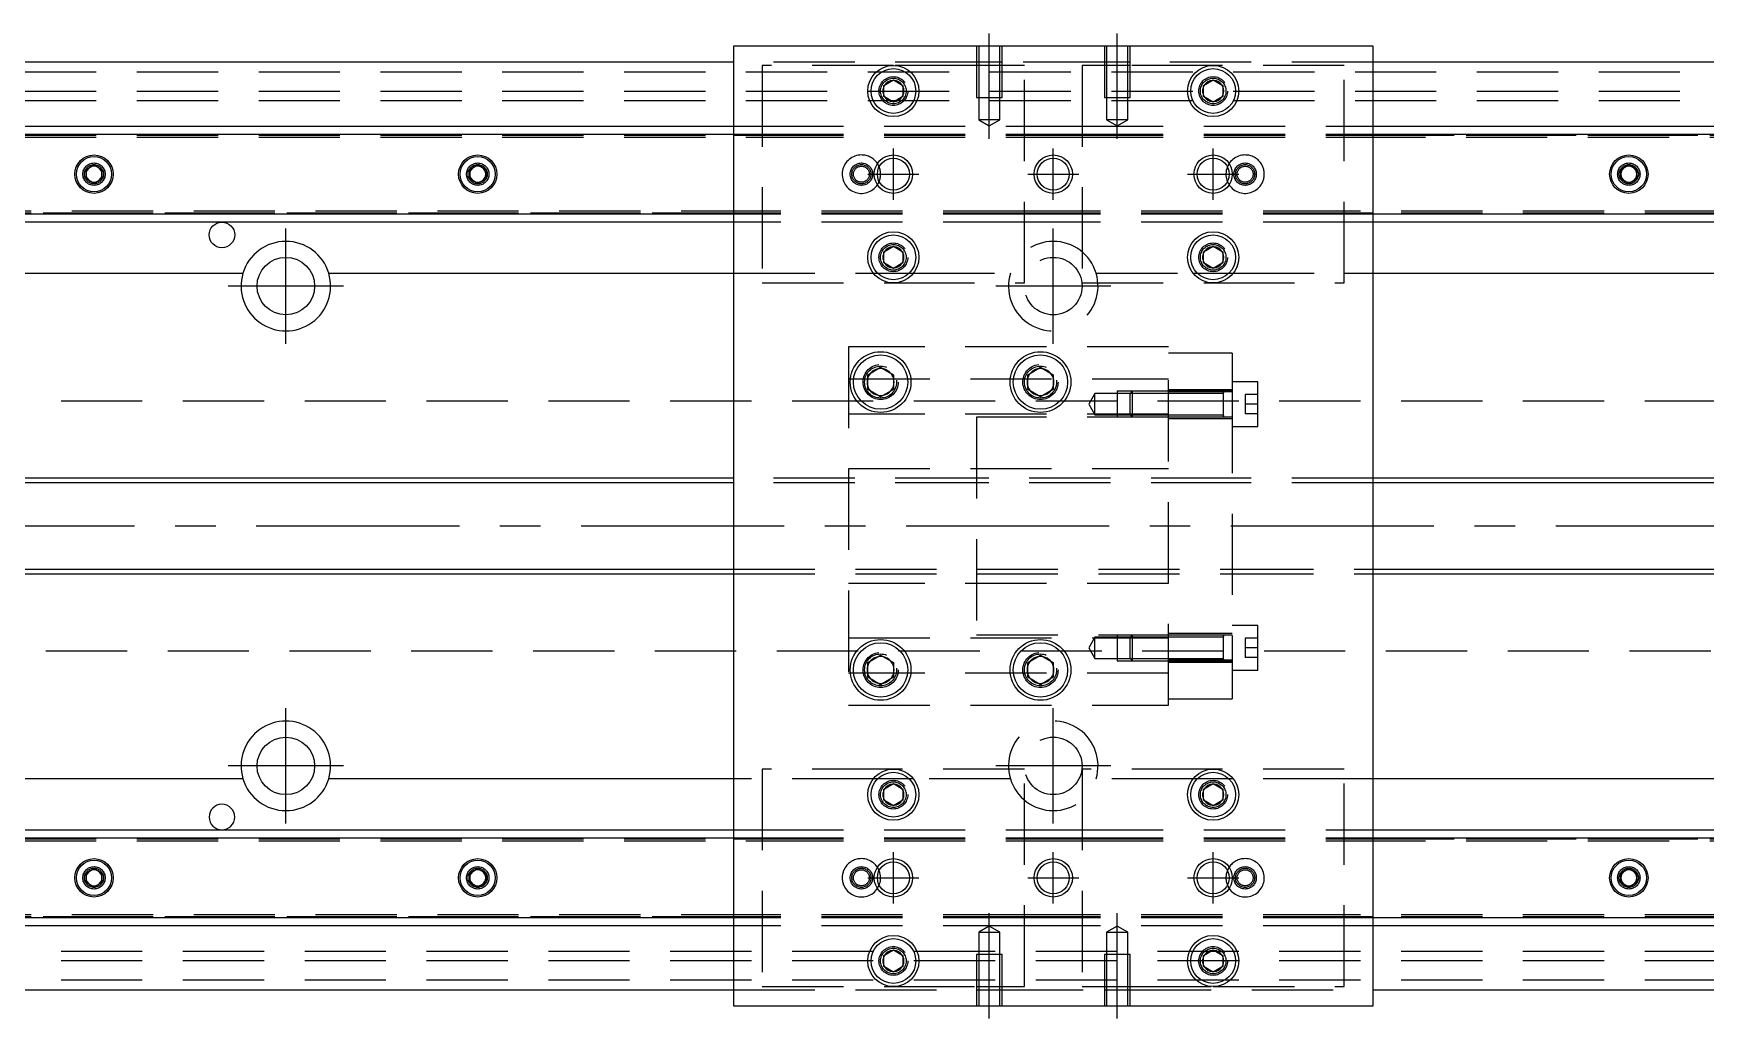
# Model space of a CAD drawing. Extents: x -11 to 1022, y -255 to 77.
# Drawn here: x 250.5 to 512, y -77 to 77 of the extents above; entities that cross this region are included whole.
import ezdxf

# ---------------------------------------------------------------- set-up
doc = ezdxf.new("R2010")
doc.units = 0
doc.linetypes.add('CENTER', pattern=[50.8, 31.75, -6.35, 6.35, -6.35])
doc.linetypes.add('DASHED', pattern=[19.05, 12.7, -6.35])
doc.layers.get('0').update_dxf_attribs({"linetype": 'CONTINUOUS'})
doc.layers.add('CENTER', color=1, linetype='CENTER')

msp = doc.modelspace()

# ---------------------------------------------------------------- linework, layer by layer
at = {"color": 7, "linetype": 'CONTINUOUS'}
for p, q in [((460, 75), (360, 75)), ((360, 75), (360, -75)), ((460, -75), (460, 75)), ((360, 72.5), (0, 72.5)), ((820, 72.5), (460, 72.5)), ((383.5, 68.866026), (385, 69.73205)), ((383.5, 67.133974), (383.5, 68.866026)), ((385, 69.73205), (386.5, 68.866026)), ((386.5, 68.866026), (386.5, 67.133974)), ((433.5, 68.866026), (435, 69.73205)), ((433.5, 67.133974), (433.5, 68.866026)), ((435, 69.73205), (436.5, 68.866026)), ((436.5, 68.866026), (436.5, 67.133974)), ((385, 66.26795), (383.5, 67.133974)), ((386.5, 67.133974), (385, 66.26795)), ((435, 66.26795), (433.5, 67.133974)), ((436.5, 67.133974), (435, 66.26795)), ((0, 62.5), (360, 62.5)), ((0, 61.247728), (360, 61.247728)), ((460, 62.5), (820, 62.5)), ((460, 61.247728), (820, 61.247728)), ((258.75, 55.721688), (260, 56.443376)), ((258.75, 54.278312), (258.75, 55.721688)), ((260, 56.443376), (261.25, 55.721688)), ((261.25, 55.721688), (261.25, 54.278312)), ((318.75, 55.721688), (320, 56.443376)), ((318.75, 54.278312), (318.75, 55.721688)), ((320, 56.443376), (321.25, 55.721688)), ((321.25, 55.721688), (321.25, 54.278312)), ((498.75, 55.721688), (500, 56.443376)), ((498.75, 54.278312), (498.75, 55.721688)), ((500, 56.443376), (501.25, 55.721688)), ((501.25, 55.721688), (501.25, 54.278312)), ((260, 53.556624), (258.75, 54.278312)), ((261.25, 54.278312), (260, 53.556624)), ((320, 53.556624), (318.75, 54.278312)), ((321.25, 54.278312), (320, 53.556624)), ((500, 53.556624), (498.75, 54.278312)), ((501.25, 54.278312), (500, 53.556624)), ((360, 48.752272), (0, 48.752272)), ((360, 47.5), (0, 47.5)), ((820, 48.752272), (460, 48.752272)), ((820, 47.5), (460, 47.5)), ((383.5, 42.866026), (385, 43.73205)), ((383.5, 41.133974), (383.5, 42.866026)), ((385, 43.73205), (386.5, 42.866026)), ((386.5, 42.866026), (386.5, 41.133974)), ((433.5, 42.866026), (435, 43.73205)), ((433.5, 41.133974), (433.5, 42.866026)), ((435, 43.73205), (436.5, 42.866026)), ((436.5, 42.866026), (436.5, 41.133974)), ((176.708204, 39.5), (283.291796, 39.5)), ((296.708204, 39.5), (360, 39.5)), ((385, 40.26795), (383.5, 41.133974)), ((386.5, 41.133974), (385, 40.26795)), ((435, 40.26795), (433.5, 41.133974)), ((436.5, 41.133974), (435, 40.26795)), ((460, 39.5), (523.291796, 39.5)), ((381, 23.6547), (383, 24.809402)), ((381, 21.3453), (381, 23.6547)), ((383, 24.809402), (385, 23.6547)), ((385, 23.6547), (385, 21.3453)), ((406, 23.6547), (408, 24.809402)), ((406, 21.3453), (406, 23.6547)), ((408, 24.809402), (410, 23.6547)), ((410, 23.6547), (410, 21.3453)), ((383, 20.190598), (381, 21.3453)), ((385, 21.3453), (383, 20.190598)), ((408, 20.190598), (406, 21.3453)), ((410, 21.3453), (408, 20.190598)), ((360, 7.5), (40.5, 7.5)), ((770, 7.5), (460, 7.5)), ((40.5, -7.5), (360, -7.5)), ((460, -7.5), (770, -7.5)), ((381, -21.3453), (383, -20.190598)), ((383, -20.190598), (385, -21.3453)), ((406, -21.3453), (408, -20.190598)), ((408, -20.190598), (410, -21.3453)), ((381, -23.6547), (381, -21.3453)), ((385, -21.3453), (385, -23.6547)), ((406, -23.6547), (406, -21.3453)), ((410, -21.3453), (410, -23.6547)), ((383, -24.809402), (381, -23.6547)), ((385, -23.6547), (383, -24.809402)), ((408, -24.809402), (406, -23.6547)), ((410, -23.6547), (408, -24.809402)), ((283.291796, -39.5), (176.708204, -39.5)), ((360, -39.5), (296.708204, -39.5)), ((383.5, -41.133974), (385, -40.26795)), ((383.5, -42.866026), (383.5, -41.133974)), ((385, -40.26795), (386.5, -41.133974)), ((386.5, -41.133974), (386.5, -42.866026)), ((433.5, -41.133974), (435, -40.26795)), ((433.5, -42.866026), (433.5, -41.133974)), ((435, -40.26795), (436.5, -41.133974)), ((436.5, -41.133974), (436.5, -42.866026)), ((523.291796, -39.5), (460, -39.5)), ((385, -43.73205), (383.5, -42.866026)), ((386.5, -42.866026), (385, -43.73205)), ((435, -43.73205), (433.5, -42.866026)), ((436.5, -42.866026), (435, -43.73205)), ((0, -47.5), (360, -47.5)), ((0, -48.752272), (360, -48.752272)), ((460, -47.5), (820, -47.5)), ((460, -48.752272), (820, -48.752272)), ((258.75, -54.278312), (260, -53.556624)), ((258.75, -55.721688), (258.75, -54.278312)), ((260, -53.556624), (261.25, -54.278312)), ((261.25, -54.278312), (261.25, -55.721688)), ((318.75, -54.278312), (320, -53.556624)), ((318.75, -55.721688), (318.75, -54.278312)), ((320, -53.556624), (321.25, -54.278312)), ((321.25, -54.278312), (321.25, -55.721688)), ((498.75, -54.278312), (500, -53.556624)), ((498.75, -55.721688), (498.75, -54.278312)), ((500, -53.556624), (501.25, -54.278312)), ((501.25, -54.278312), (501.25, -55.721688)), ((260, -56.443376), (258.75, -55.721688)), ((261.25, -55.721688), (260, -56.443376)), ((320, -56.443376), (318.75, -55.721688)), ((321.25, -55.721688), (320, -56.443376)), ((500, -56.443376), (498.75, -55.721688)), ((501.25, -55.721688), (500, -56.443376)), ((360, -61.247728), (0, -61.247728)), ((360, -62.5), (0, -62.5)), ((820, -61.247728), (460, -61.247728)), ((820, -62.5), (460, -62.5)), ((383.5, -67.133974), (385, -66.26795)), ((383.5, -68.866026), (383.5, -67.133974)), ((385, -66.26795), (386.5, -67.133974)), ((386.5, -67.133974), (386.5, -68.866026)), ((433.5, -67.133974), (435, -66.26795)), ((433.5, -68.866026), (433.5, -67.133974)), ((435, -66.26795), (436.5, -67.133974)), ((436.5, -67.133974), (436.5, -68.866026)), ((385, -69.73205), (383.5, -68.866026)), ((386.5, -68.866026), (385, -69.73205)), ((435, -69.73205), (433.5, -68.866026)), ((436.5, -68.866026), (435, -69.73205)), ((0, -72.5), (360, -72.5)), ((460, -72.5), (820, -72.5)), ((360, -75), (460, -75))]:
    msp.add_line(p, q, dxfattribs=at)
at = {"color": 3, "linetype": 'DASHED'}
for p, q in [((398.000006, 75), (398.000006, 67)), ((398.35, 75), (398.35, 67)), ((401.65, 67), (401.65, 75)), ((401.999994, 67), (401.999994, 75)), ((418.000006, 75), (418.000006, 67)), ((418.35, 75), (418.35, 67)), ((421.65, 67), (421.65, 75)), ((421.999994, 67), (421.999994, 75)), ((0, 71), (820, 71)), ((398.000006, 72.5), (360, 72.5)), ((364.5, 72), (364.5, 38)), ((385, 72), (364.5, 72)), ((398.000006, 72), (385, 72)), ((401.999994, 72.5), (398.000006, 72.5)), ((401.999994, 72), (398.000006, 72)), ((418.000006, 72.5), (401.999994, 72.5)), ((405.5, 72), (401.999994, 72)), ((405.5, 38), (405.5, 72)), ((414.5, 72), (414.5, 38)), ((418.000006, 72), (414.5, 72)), ((421.999994, 72.5), (418.000006, 72.5)), ((421.999994, 72), (418.000006, 72)), ((460, 72.5), (421.999994, 72.5)), ((435, 72), (421.999994, 72)), ((455.5, 72), (435, 72)), ((455.5, 38), (455.5, 72)), ((0, 68), (820, 68)), ((386.973226, 68.326156), (387, 68)), ((436.973226, 68.326156), (437, 68)), ((0, 66.5), (820, 66.5)), ((398.000006, 67), (401.999994, 67)), ((398.35, 67), (398.35, 63.5)), ((401.65, 63.5), (401.65, 67)), ((418.000006, 67), (421.999994, 67)), ((418.35, 67), (418.35, 63.5)), ((421.65, 63.5), (421.65, 67)), ((401.65, 63.5), (398.35, 63.5)), ((398.35, 63.5), (400, 62.547372)), ((400, 62.547372), (401.65, 63.5)), ((421.65, 63.5), (418.35, 63.5)), ((418.35, 63.5), (420, 62.547372)), ((420, 62.547372), (421.65, 63.5)), ((0, 61.1147), (360, 61.1147)), ((0, 61.1), (364.5, 61.1)), ((0, 60.8), (364.5, 60.8)), ((360, 62.5), (364.5, 62.5)), ((360, 61.247728), (364.5, 61.247728)), ((360, 61.1147), (364.5, 61.1147)), ((364.5, 62.5), (405.5, 62.5)), ((364.5, 61.247728), (405.5, 61.247728)), ((364.5, 61.1147), (405.5, 61.1147)), ((364.5, 61.1), (405.5, 61.1)), ((364.5, 60.8), (405.5, 60.8)), ((405.5, 62.5), (414.5, 62.5)), ((405.5, 61.247728), (414.5, 61.247728)), ((405.5, 61.1147), (414.5, 61.1147)), ((405.5, 61.1), (414.5, 61.1)), ((405.5, 60.8), (414.5, 60.8)), ((414.5, 62.5), (455.5, 62.5)), ((414.5, 61.247728), (455.5, 61.247728)), ((414.5, 61.1147), (455.5, 61.1147)), ((414.5, 61.1), (455.5, 61.1)), ((414.5, 60.8), (455.5, 60.8)), ((455.5, 62.5), (460, 62.5)), ((455.5, 61.247728), (460, 61.247728)), ((455.5, 61.1147), (460, 61.1147)), ((455.5, 61.1), (820, 61.1)), ((455.5, 60.8), (820, 60.8)), ((460, 61.1147), (820, 61.1147)), ((258.5, 55), (258.52041, 55.24661)), ((318.5, 55), (318.52041, 55.24661)), ((498.5, 55), (498.52041, 55.24661)), ((364.5, 49.2), (0, 49.2)), ((364.5, 48.9), (0, 48.9)), ((360, 48.8853), (0, 48.8853)), ((364.5, 48.8853), (360, 48.8853)), ((364.5, 48.752272), (360, 48.752272)), ((364.5, 47.5), (360, 47.5)), ((405.5, 49.2), (364.5, 49.2)), ((405.5, 48.9), (364.5, 48.9)), ((405.5, 48.8853), (364.5, 48.8853)), ((405.5, 48.752272), (364.5, 48.752272)), ((405.5, 47.5), (364.5, 47.5)), ((414.5, 49.2), (405.5, 49.2)), ((414.5, 48.9), (405.5, 48.9)), ((414.5, 48.8853), (405.5, 48.8853)), ((414.5, 48.752272), (405.5, 48.752272)), ((414.5, 47.5), (405.5, 47.5)), ((455.5, 49.2), (414.5, 49.2)), ((455.5, 48.9), (414.5, 48.9)), ((455.5, 48.8853), (414.5, 48.8853)), ((455.5, 48.752272), (414.5, 48.752272)), ((455.5, 47.5), (414.5, 47.5)), ((820, 49.2), (455.5, 49.2)), ((820, 48.9), (455.5, 48.9)), ((460, 48.8853), (455.5, 48.8853)), ((460, 48.752272), (455.5, 48.752272)), ((460, 47.5), (455.5, 47.5)), ((820, 48.8853), (460, 48.8853)), ((386.973226, 42.326156), (387, 42)), ((433, 42), (433.030168, 42.346066)), ((360, 39.5), (381.877502, 39.5)), ((381.877502, 39.5), (382.55051, 39.5)), ((382.55051, 39.5), (387.44949, 39.5)), ((387.44949, 39.5), (388.122498, 39.5)), ((388.122498, 39.5), (403.291796, 39.5)), ((416.708204, 39.5), (431.877502, 39.5)), ((431.877502, 39.5), (432.55051, 39.5)), ((432.55051, 39.5), (437.44949, 39.5)), ((437.44949, 39.5), (438.122498, 39.5)), ((438.122498, 39.5), (455.5, 39.5)), ((455.5, 39.5), (460, 39.5)), ((364.5, 38), (385, 38)), ((385, 38), (405.5, 38)), ((414.5, 38), (435, 38)), ((435, 38), (455.5, 38)), ((378, 28), (378, -28)), ((428, 28), (378, 28)), ((428, -28), (428, 28)), ((438, 27), (428, 27)), ((438, 27), (438, 20.976176)), ((378, 23), (428, 23)), ((385.483582, 22.786038), (385.5, 22.5)), ((410.483582, 22.786038), (410.5, 22.5)), ((420, 21.052554), (420, 17.052564)), ((422.35, 21.052554), (420, 21.052554)), ((422.35, 21.052558), (422, 20.702558)), ((422.35, 21.052558), (422.35, 17.052558)), ((428, 21.052554), (422.35, 21.052554)), ((438, 21.302558), (428, 21.302558)), ((436.605, 21.052558), (428, 21.052556)), ((438, 20.976176), (428, 20.976176)), ((438, 21.052558), (436.595, 21.052558)), ((436.6, 17.052554), (436.6, 21.052564)), ((436.6, 17.052554), (436.6, 21.052564)), ((436.6, 20.702558), (436.6, 21.052564)), ((436.6, 20.836098), (436.6, 21.052558)), ((436.6, 21.052558), (436.6, 20.835892)), ((442, 22.552558), (438, 22.552558)), ((438, 20.976176), (438, -20.976176)), ((442, 15.552558), (442, 22.552558)), ((820, 19.5), (61.969694, 19.5)), ((416.5, 20.702558), (415.547372, 19.052558)), ((415.547372, 19.052558), (416.5, 17.402558)), ((416.5, 17.402558), (416.5, 20.702558)), ((420, 20.702558), (416.5, 20.702558)), ((422, 20.702558), (420, 20.702558)), ((422, 17.402558), (422, 20.702558)), ((428, 20.702558), (422, 20.702558)), ((436.6, 20.702558), (428, 20.702558)), ((436.6, 17.26902), (436.6, 20.836098)), ((436.6, 17.402558), (436.6, 20.702558)), ((440, 20.552558), (440, 19.052558)), ((442, 20.552558), (440, 20.552558)), ((442, 19.052558), (440, 19.052558)), ((440, 19.052558), (440, 17.552558)), ((428, 17.5), (378, 17.5)), ((398, 17), (398, -17)), ((428, 17), (398, 17)), ((416.5, 17.402558), (420, 17.402558)), ((420, 17.402558), (422, 17.402558)), ((420, 17.052564), (422.35, 17.052564)), ((422, 17.402558), (428, 17.402558)), ((422, 17.402558), (422.35, 17.052558)), ((422.35, 17.052564), (428, 17.052564)), ((428, 17.402558), (436.6, 17.402558)), ((428, 17.052562), (436.605, 17.052558)), ((428, 16.802558), (438, 16.802558)), ((436.595, 17.052558), (438, 17.052558)), ((436.6, 17.052554), (436.6, 17.402558)), ((436.6, 17.269268), (436.6, 17.052558)), ((436.6, 17.052558), (436.6, 17.26902)), ((442, 17.552558), (440, 17.552558)), ((438, 15.552558), (442, 15.552558)), ((378, 9), (428, 9)), ((398, 7.5), (360, 7.5)), ((398, 6.75), (360, 6.75)), ((438, 7.5), (398, 7.5)), ((438, 6.75), (398, 6.75)), ((460, 7.5), (438, 7.5)), ((460, 6.75), (438, 6.75)), ((360, -6.75), (398, -6.75)), ((360, -7.5), (398, -7.5)), ((398, -6.75), (438, -6.75)), ((398, -7.5), (438, -7.5)), ((438, -6.75), (460, -6.75)), ((438, -7.5), (460, -7.5)), ((428, -9), (378, -9)), ((442, -15.552558), (438, -15.552558)), ((442, -22.552558), (442, -15.552558)), ((378, -17.5), (428, -17.5)), ((398, -17), (428, -17)), ((416.5, -17.402558), (415.547372, -19.052558)), ((416.5, -20.702558), (416.5, -17.402558)), ((420, -17.402558), (416.5, -17.402558)), ((420, -17.052564), (420, -21.052554)), ((422.35, -17.052564), (420, -17.052564)), ((422, -17.402558), (420, -17.402558)), ((422.35, -17.052558), (422, -17.402558)), ((422, -20.702558), (422, -17.402558)), ((428, -17.402558), (422, -17.402558)), ((422.35, -17.052558), (422.35, -21.052558)), ((428, -17.052564), (422.35, -17.052564)), ((438, -16.802558), (428, -16.802558)), ((436.605, -17.052558), (428, -17.052562)), ((436.6, -17.402558), (428, -17.402558)), ((438, -17.052558), (436.595, -17.052558)), ((436.6, -21.052564), (436.6, -17.052554)), ((436.6, -17.402558), (436.6, -17.052554)), ((436.6, -17.26902), (436.6, -17.052558)), ((436.6, -17.052558), (436.6, -17.269226)), ((436.6, -20.836098), (436.6, -17.26902)), ((436.6, -20.702558), (436.6, -17.402558)), ((440, -17.552558), (440, -19.052558)), ((442, -17.552558), (440, -17.552558)), ((61.969694, -19.5), (820, -19.5)), ((415.547372, -19.052558), (416.5, -20.702558)), ((416.5, -20.702558), (420, -20.702558)), ((420, -20.702558), (422, -20.702558)), ((422, -20.702558), (428, -20.702558)), ((422, -20.702558), (422.35, -21.052558)), ((428, -20.702558), (436.6, -20.702558)), ((436.6, -21.052564), (436.6, -20.702558)), ((436.6, -20.83585), (436.6, -21.052558)), ((436.6, -21.052558), (436.6, -20.836098)), ((442, -19.052558), (440, -19.052558)), ((440, -19.052558), (440, -20.552558)), ((442, -20.552558), (440, -20.552558)), ((428, -23), (378, -23)), ((385.483582, -22.213962), (385.5, -22.5)), ((410.483582, -22.213962), (410.5, -22.5)), ((420, -21.052554), (422.35, -21.052554)), ((422.35, -21.052554), (428, -21.052554)), ((438, -20.976176), (428, -20.976176)), ((438, -20.976176), (428, -20.976176)), ((428, -21.052556), (436.605, -21.052558)), ((428, -21.302558), (438, -21.302558)), ((436.595, -21.052558), (438, -21.052558)), ((438, -20.976176), (438, -27)), ((438, -22.552558), (442, -22.552558)), ((378, -28), (428, -28)), ((428, -27), (438, -27)), ((364.5, -38), (364.5, -72)), ((385, -38), (364.5, -38)), ((405.5, -38), (385, -38)), ((405.5, -72), (405.5, -38)), ((435, -38), (414.5, -38)), ((414.5, -38), (414.5, -72)), ((455.5, -38), (435, -38)), ((455.5, -72), (455.5, -38)), ((381.877502, -39.5), (360, -39.5)), ((382.55051, -39.5), (381.877502, -39.5)), ((387.44949, -39.5), (382.55051, -39.5)), ((386.973226, -41.673844), (387, -42)), ((388.122498, -39.5), (387.44949, -39.5)), ((403.291796, -39.5), (388.122498, -39.5)), ((431.877502, -39.5), (416.708204, -39.5)), ((432.55051, -39.5), (431.877502, -39.5)), ((437.44949, -39.5), (432.55051, -39.5)), ((436.973226, -41.673844), (437, -42)), ((438.122498, -39.5), (437.44949, -39.5)), ((455.5, -39.5), (438.122498, -39.5)), ((460, -39.5), (455.5, -39.5)), ((0, -48.8853), (360, -48.8853)), ((0, -48.9), (364.5, -48.9)), ((0, -49.2), (364.5, -49.2)), ((360, -47.5), (364.5, -47.5)), ((360, -48.752272), (364.5, -48.752272)), ((360, -48.8853), (364.5, -48.8853)), ((364.5, -47.5), (405.5, -47.5)), ((364.5, -48.752272), (405.5, -48.752272)), ((364.5, -48.8853), (405.5, -48.8853)), ((364.5, -48.9), (405.5, -48.9)), ((364.5, -49.2), (405.5, -49.2)), ((405.5, -47.5), (414.5, -47.5)), ((405.5, -48.752272), (414.5, -48.752272)), ((405.5, -48.8853), (414.5, -48.8853)), ((405.5, -48.9), (414.5, -48.9)), ((405.5, -49.2), (414.5, -49.2)), ((414.5, -47.5), (455.5, -47.5)), ((414.5, -48.752272), (455.5, -48.752272)), ((414.5, -48.8853), (455.5, -48.8853)), ((414.5, -48.9), (455.5, -48.9)), ((414.5, -49.2), (455.5, -49.2)), ((455.5, -47.5), (460, -47.5)), ((455.5, -48.752272), (460, -48.752272)), ((455.5, -48.8853), (460, -48.8853)), ((455.5, -48.9), (820, -48.9)), ((455.5, -49.2), (820, -49.2)), ((460, -48.8853), (820, -48.8853)), ((258.5, -55), (258.52041, -54.75339)), ((318.5, -55), (318.52041, -54.75339)), ((498.5, -55), (498.52041, -54.75339)), ((364.5, -60.8), (0, -60.8)), ((364.5, -61.1), (0, -61.1)), ((360, -61.1147), (0, -61.1147)), ((364.5, -61.1147), (360, -61.1147)), ((364.5, -61.247728), (360, -61.247728)), ((364.5, -62.5), (360, -62.5)), ((405.5, -60.8), (364.5, -60.8)), ((405.5, -61.1), (364.5, -61.1)), ((405.5, -61.1147), (364.5, -61.1147)), ((405.5, -61.247728), (364.5, -61.247728)), ((405.5, -62.5), (364.5, -62.5)), ((400, -62.547372), (398.35, -63.5)), ((401.65, -63.5), (400, -62.547372)), ((414.5, -60.8), (405.5, -60.8)), ((414.5, -61.1), (405.5, -61.1)), ((414.5, -61.1147), (405.5, -61.1147)), ((414.5, -61.247728), (405.5, -61.247728)), ((414.5, -62.5), (405.5, -62.5)), ((455.5, -60.8), (414.5, -60.8)), ((455.5, -61.1), (414.5, -61.1)), ((455.5, -61.1147), (414.5, -61.1147)), ((455.5, -61.247728), (414.5, -61.247728)), ((455.5, -62.5), (414.5, -62.5)), ((420, -62.547372), (418.35, -63.5)), ((421.65, -63.5), (420, -62.547372)), ((820, -60.8), (455.5, -60.8)), ((820, -61.1), (455.5, -61.1)), ((460, -61.1147), (455.5, -61.1147)), ((460, -61.247728), (455.5, -61.247728)), ((460, -62.5), (455.5, -62.5)), ((820, -61.1147), (460, -61.1147)), ((398.35, -63.5), (400, -63.5)), ((398.35, -63.5), (398.35, -67)), ((400, -63.5), (401.65, -63.5)), ((401.65, -67), (401.65, -63.5)), ((418.35, -63.5), (420, -63.5)), ((418.35, -63.5), (418.35, -67)), ((420, -63.5), (421.65, -63.5)), ((421.65, -67), (421.65, -63.5)), ((820, -66.5), (0, -66.5)), ((386.973226, -67.673844), (387, -68)), ((401.999994, -67), (398.000006, -67)), ((398.000006, -67), (398.000006, -75)), ((398.35, -67), (398.35, -75)), ((401.65, -75), (401.65, -67)), ((401.999994, -75), (401.999994, -67)), ((421.999994, -67), (418.000006, -67)), ((418.000006, -67), (418.000006, -75)), ((418.35, -67), (418.35, -75)), ((421.65, -75), (421.65, -67)), ((421.999994, -75), (421.999994, -67)), ((436.973226, -67.673844), (437, -68)), ((820, -68), (0, -68)), ((820, -71), (0, -71)), ((360, -72.5), (398.000006, -72.5)), ((364.5, -72), (385, -72)), ((385, -72), (398.000006, -72)), ((398.000006, -72), (401.999994, -72)), ((398.000006, -72.5), (401.999994, -72.5)), ((401.999994, -72), (405.5, -72)), ((401.999994, -72.5), (418.000006, -72.5)), ((414.5, -72), (418.000006, -72)), ((418.000006, -72), (421.999994, -72)), ((418.000006, -72.5), (421.999994, -72.5)), ((421.999994, -72), (435, -72)), ((421.999994, -72.5), (460, -72.5)), ((435, -72), (455.5, -72))]:
    msp.add_line(p, q, dxfattribs=at)
at = {"color": 3, "linetype": 'CONTINUOUS'}
for p, q in [((360, 6.75), (40.5, 6.75)), ((770, 6.75), (460, 6.75)), ((40.5, -6.75), (360, -6.75)), ((460, -6.75), (770, -6.75))]:
    msp.add_line(p, q, dxfattribs=at)
at = {"color": 7, "linetype": 'CONTINUOUS'}
for centre, radius in [((385, 68), 4), ((385, 68), 3.5), ((435, 68), 4), ((435, 68), 3.5), ((260, 55), 3), ((260, 55), 2.75), ((320, 55), 3), ((320, 55), 2.75), ((410, 55), 3), ((500, 55), 3), ((500, 55), 2.75), ((385, 55), 2.5), ((410, 55), 2.5), ((435, 55), 2.5), ((280, 45.5), 2), ((385, 42), 4), ((385, 42), 3.5), ((435, 42), 4), ((435, 42), 3.5), ((290, 37.5), 4.5), ((383, 22.5), 4.75), ((383, 22.5), 4.25), ((408, 22.5), 4.75), ((408, 22.5), 4.25), ((383, -22.5), 4.75), ((383, -22.5), 4.25), ((408, -22.5), 4.75), ((408, -22.5), 4.25), ((290, -37.5), 4.5), ((385, -42), 4), ((385, -42), 3.5), ((435, -42), 4), ((435, -42), 3.5), ((260, -55), 3), ((260, -55), 2.75), ((320, -55), 3), ((320, -55), 2.75), ((410, -55), 3), ((500, -55), 3), ((500, -55), 2.75), ((385, -55), 2.5), ((410, -55), 2.5), ((435, -55), 2.5), ((385, -68), 4), ((385, -68), 3.5), ((435, -68), 4), ((435, -68), 3.5)]:
    msp.add_circle(centre, radius, dxfattribs=at)
at = {"color": 3, "linetype": 'DASHED'}
for centre, radius in [((385, 68), 2.25), ((385, 68), 2), ((435, 68), 2.25), ((435, 68), 2), ((260, 55), 1.75), ((260, 55), 1.5), ((320, 55), 1.75), ((320, 55), 1.5), ((380, 55), 1.75), ((380, 55), 1.5), ((380, 55), 1.25), ((440, 55), 1.75), ((440, 55), 1.5), ((440, 55), 1.25), ((500, 55), 1.75), ((500, 55), 1.5), ((385, 42), 2.25), ((385, 42), 2), ((410, 37.5), 4.5), ((435, 42), 2.25), ((435, 42), 2), ((383, 22.5), 2.75), ((383, 22.5), 2.5), ((408, 22.5), 2.75), ((408, 22.5), 2.5), ((383, -22.5), 2.75), ((383, -22.5), 2.5), ((408, -22.5), 2.75), ((408, -22.5), 2.5), ((410, -37.5), 4.5), ((385, -42), 2.25), ((385, -42), 2), ((435, -42), 2.25), ((435, -42), 2), ((260, -55), 1.75), ((260, -55), 1.5), ((320, -55), 1.75), ((320, -55), 1.5), ((380, -55), 1.75), ((380, -55), 1.5), ((380, -55), 1.25), ((440, -55), 1.75), ((440, -55), 1.5), ((440, -55), 1.25), ((500, -55), 1.75), ((500, -55), 1.5), ((385, -68), 2.25), ((385, -68), 2), ((435, -68), 2.25), ((435, -68), 2)]:
    msp.add_circle(centre, radius, dxfattribs=at)
at = {"color": 3, "linetype": 'CONTINUOUS'}
for centre in [(385, 55), (435, 55), (385, -55), (435, -55)]:
    msp.add_circle(centre, 3, dxfattribs=at)
at = {"color": 7, "linetype": 'CONTINUOUS'}
for centre, radius, start, end in [((385, 68), 1.65, 155.380023, 180), ((385, 68), 1.65, 180, 204.619977), ((385, 68), 1.65, 144.619977, 155.380023), ((385, 68), 1.65, 95.380023, 144.619977), ((385, 68), 1.65, 84.619977, 95.380023), ((385, 68), 1.65, 35.380023, 84.619977), ((385, 68), 1.65, 24.619977, 35.380023), ((385, 68), 1.65, 335.380023, 24.619977), ((435, 68), 1.65, 155.380023, 180), ((435, 68), 1.65, 180, 204.619977), ((435, 68), 1.65, 144.619977, 155.380023), ((435, 68), 1.65, 95.380023, 144.619977), ((435, 68), 1.65, 84.619977, 95.380023), ((435, 68), 1.65, 35.380023, 84.619977), ((435, 68), 1.65, 24.619977, 35.380023), ((435, 68), 1.65, 335.380023, 24.619977), ((385, 68), 1.65, 204.619977, 215.380023), ((385, 68), 1.65, 215.380023, 264.619977), ((385, 68), 1.65, 264.619977, 275.380023), ((385, 68), 1.65, 275.380023, 324.619977), ((385, 68), 1.65, 324.619977, 335.380023), ((435, 68), 1.65, 204.619977, 215.380023), ((435, 68), 1.65, 215.380023, 264.619977), ((435, 68), 1.65, 264.619977, 275.380023), ((435, 68), 1.65, 275.380023, 324.619977), ((435, 68), 1.65, 324.619977, 335.380023), ((260, 55), 1.25, 120, 180), ((260, 55), 1.25, 180, 240), ((260, 55), 1.25, 60, 120), ((260, 55), 1.25, 0, 60), ((260, 55), 1.25, 300, 0), ((320, 55), 1.25, 120, 180), ((320, 55), 1.25, 180, 240), ((320, 55), 1.25, 60, 120), ((320, 55), 1.25, 0, 60), ((320, 55), 1.25, 300, 0), ((500, 55), 1.25, 120, 180), ((500, 55), 1.25, 180, 240), ((500, 55), 1.25, 60, 120), ((500, 55), 1.25, 0, 60), ((500, 55), 1.25, 300, 0), ((260, 55), 1.25, 240, 300), ((320, 55), 1.25, 240, 300), ((500, 55), 1.25, 240, 300), ((290, 37.5), 7, 16.60155, 163.39845), ((385, 42), 1.65, 155.380023, 180), ((385, 42), 1.65, 180, 204.619977), ((385, 42), 1.65, 144.619977, 155.380023), ((385, 42), 1.65, 95.380023, 144.619977), ((385, 42), 1.65, 84.619977, 95.380023), ((385, 42), 1.65, 35.380023, 84.619977), ((385, 42), 1.65, 24.619977, 35.380023), ((385, 42), 1.65, 335.380023, 24.619977), ((435, 42), 1.65, 155.380023, 180), ((435, 42), 1.65, 180, 204.619977), ((435, 42), 1.65, 144.619977, 155.380023), ((435, 42), 1.65, 95.380023, 144.619977), ((435, 42), 1.65, 84.619977, 95.380023), ((435, 42), 1.65, 35.380023, 84.619977), ((435, 42), 1.65, 24.619977, 35.380023), ((435, 42), 1.65, 335.380023, 24.619977), ((290, 37.5), 7, 163.39845, 16.60155), ((385, 42), 1.65, 204.619977, 215.380023), ((385, 42), 1.65, 215.380023, 264.619977), ((385, 42), 1.65, 264.619977, 275.380023), ((385, 42), 1.65, 275.380023, 324.619977), ((385, 42), 1.65, 324.619977, 335.380023), ((435, 42), 1.65, 204.619977, 215.380023), ((435, 42), 1.65, 215.380023, 264.619977), ((435, 42), 1.65, 264.619977, 275.380023), ((435, 42), 1.65, 275.380023, 324.619977), ((435, 42), 1.65, 324.619977, 335.380023), ((383, 22.5), 2.1, 137.75279, 162.24721), ((383, 22.5), 2.1, 102.24721, 137.75279), ((383, 22.5), 2.1, 77.75279, 102.24721), ((383, 22.5), 2.1, 42.24721, 77.75279), ((383, 22.5), 2.1, 17.75279, 42.24721), ((408, 22.5), 2.1, 137.75279, 162.24721), ((408, 22.5), 2.1, 102.24721, 137.75279), ((408, 22.5), 2.1, 77.75279, 102.24721), ((408, 22.5), 2.1, 42.24721, 77.75279), ((408, 22.5), 2.1, 17.75279, 42.24721), ((383, 22.5), 2.1, 162.24721, 180), ((383, 22.5), 2.1, 180, 197.75279), ((383, 22.5), 2.1, 197.75279, 222.24721), ((383, 22.5), 2.1, 222.24721, 257.75279), ((383, 22.5), 2.1, 282.24721, 317.75279), ((383, 22.5), 2.1, 317.75279, 342.24721), ((383, 22.5), 2.1, 342.24721, 17.75279), ((408, 22.5), 2.1, 162.24721, 180), ((408, 22.5), 2.1, 180, 197.75279), ((408, 22.5), 2.1, 197.75279, 222.24721), ((408, 22.5), 2.1, 222.24721, 257.75279), ((408, 22.5), 2.1, 282.24721, 317.75279), ((408, 22.5), 2.1, 317.75279, 342.24721), ((408, 22.5), 2.1, 342.24721, 17.75279), ((383, 22.5), 2.1, 257.75279, 282.24721), ((408, 22.5), 2.1, 257.75279, 282.24721), ((383, -22.5), 2.1, 102.24721, 137.75279), ((383, -22.5), 2.1, 77.75279, 102.24721), ((383, -22.5), 2.1, 42.24721, 77.75279), ((408, -22.5), 2.1, 102.24721, 137.75279), ((408, -22.5), 2.1, 77.75279, 102.24721), ((408, -22.5), 2.1, 42.24721, 77.75279), ((383, -22.5), 2.1, 162.24721, 180), ((383, -22.5), 2.1, 180, 197.75279), ((383, -22.5), 2.1, 137.75279, 162.24721), ((383, -22.5), 2.1, 197.75279, 222.24721), ((383, -22.5), 2.1, 17.75279, 42.24721), ((383, -22.5), 2.1, 317.75279, 342.24721), ((383, -22.5), 2.1, 342.24721, 17.75279), ((408, -22.5), 2.1, 162.24721, 180), ((408, -22.5), 2.1, 180, 197.75279), ((408, -22.5), 2.1, 137.75279, 162.24721), ((408, -22.5), 2.1, 197.75279, 222.24721), ((408, -22.5), 2.1, 17.75279, 42.24721), ((408, -22.5), 2.1, 317.75279, 342.24721), ((408, -22.5), 2.1, 342.24721, 17.75279), ((383, -22.5), 2.1, 222.24721, 257.75279), ((383, -22.5), 2.1, 257.75279, 282.24721), ((383, -22.5), 2.1, 282.24721, 317.75279), ((408, -22.5), 2.1, 222.24721, 257.75279), ((408, -22.5), 2.1, 257.75279, 282.24721), ((408, -22.5), 2.1, 282.24721, 317.75279), ((290, -37.5), 7, 343.39845, 196.60155), ((290, -37.5), 7, 196.60155, 343.39845), ((385, -42), 1.65, 155.380023, 180), ((385, -42), 1.65, 144.619977, 155.380023), ((385, -42), 1.65, 95.380023, 144.619977), ((385, -42), 1.65, 84.619977, 95.380023), ((385, -42), 1.65, 35.380023, 84.619977), ((385, -42), 1.65, 24.619977, 35.380023), ((385, -42), 1.65, 335.380023, 24.619977), ((435, -42), 1.65, 155.380023, 180), ((435, -42), 1.65, 144.619977, 155.380023), ((435, -42), 1.65, 95.380023, 144.619977), ((435, -42), 1.65, 84.619977, 95.380023), ((435, -42), 1.65, 35.380023, 84.619977), ((435, -42), 1.65, 24.619977, 35.380023), ((435, -42), 1.65, 335.380023, 24.619977), ((280, -45.5), 2, 90, 270), ((280, -45.5), 2, 270, 90), ((385, -42), 1.65, 180, 204.619977), ((385, -42), 1.65, 204.619977, 215.380023), ((385, -42), 1.65, 215.380023, 264.619977), ((385, -42), 1.65, 264.619977, 275.380023), ((385, -42), 1.65, 275.380023, 324.619977), ((385, -42), 1.65, 324.619977, 335.380023), ((435, -42), 1.65, 180, 204.619977), ((435, -42), 1.65, 204.619977, 215.380023), ((435, -42), 1.65, 215.380023, 264.619977), ((435, -42), 1.65, 264.619977, 275.380023), ((435, -42), 1.65, 275.380023, 324.619977), ((435, -42), 1.65, 324.619977, 335.380023), ((260, -55), 1.25, 120, 180), ((260, -55), 1.25, 60, 120), ((260, -55), 1.25, 0, 60), ((320, -55), 1.25, 120, 180), ((320, -55), 1.25, 60, 120), ((320, -55), 1.25, 0, 60), ((500, -55), 1.25, 120, 180), ((500, -55), 1.25, 60, 120), ((500, -55), 1.25, 0, 60), ((260, -55), 1.25, 180, 240), ((260, -55), 1.25, 240, 300), ((260, -55), 1.25, 300, 0), ((320, -55), 1.25, 180, 240), ((320, -55), 1.25, 240, 300), ((320, -55), 1.25, 300, 0), ((500, -55), 1.25, 180, 240), ((500, -55), 1.25, 240, 300), ((500, -55), 1.25, 300, 0), ((385, -68), 1.65, 155.380023, 180), ((385, -68), 1.65, 144.619977, 155.380023), ((385, -68), 1.65, 95.380023, 144.619977), ((385, -68), 1.65, 84.619977, 95.380023), ((385, -68), 1.65, 35.380023, 84.619977), ((385, -68), 1.65, 24.619977, 35.380023), ((385, -68), 1.65, 335.380023, 24.619977), ((435, -68), 1.65, 155.380023, 180), ((435, -68), 1.65, 144.619977, 155.380023), ((435, -68), 1.65, 95.380023, 144.619977), ((435, -68), 1.65, 84.619977, 95.380023), ((435, -68), 1.65, 35.380023, 84.619977), ((435, -68), 1.65, 24.619977, 35.380023), ((435, -68), 1.65, 335.380023, 24.619977), ((385, -68), 1.65, 180, 204.619977), ((385, -68), 1.65, 204.619977, 215.380023), ((385, -68), 1.65, 215.380023, 264.619977), ((385, -68), 1.65, 264.619977, 275.380023), ((385, -68), 1.65, 275.380023, 324.619977), ((385, -68), 1.65, 324.619977, 335.380023), ((435, -68), 1.65, 180, 204.619977), ((435, -68), 1.65, 204.619977, 215.380023), ((435, -68), 1.65, 215.380023, 264.619977), ((435, -68), 1.65, 264.619977, 275.380023), ((435, -68), 1.65, 275.380023, 324.619977), ((435, -68), 1.65, 324.619977, 335.380023)]:
    msp.add_arc(centre, radius, start, end, dxfattribs=at)
at = {"color": 3, "linetype": 'DASHED'}
for centre, radius, start, end in [((380, 55), 3, 90, 326.44269), ((380, 55), 3, 33.55731, 90), ((440, 55), 3, 90, 326.44269), ((440, 55), 3, 33.55731, 90), ((380, 55), 3, 22.331645, 33.55731), ((380, 55), 3, 337.668355, 22.331645), ((440, 55), 3, 22.331645, 33.55731), ((440, 55), 3, 337.668355, 22.331645), ((380, 55), 3, 326.44269, 337.668355), ((440, 55), 3, 326.44269, 337.668355), ((410, 37.5), 7, 16.60155, 163.39845), ((410, 37.5), 7, 163.39845, 16.60155), ((410, -37.5), 7, 343.39845, 196.60155), ((410, -37.5), 7, 196.60155, 343.39845), ((380, -55), 3, 213.55731, 90), ((380, -55), 3, 90, 146.44269), ((440, -55), 3, 213.55731, 90), ((440, -55), 3, 90, 146.44269), ((380, -55), 3, 157.668355, 202.331645), ((380, -55), 3, 146.44269, 157.668355), ((440, -55), 3, 157.668355, 202.331645), ((440, -55), 3, 146.44269, 157.668355), ((380, -55), 3, 202.331645, 213.55731), ((440, -55), 3, 202.331645, 213.55731)]:
    msp.add_arc(centre, radius, start, end, dxfattribs=at)
at = {"layer": 'CENTER', "color": 1, "linetype": 'CENTER'}
for p, q in [((400, 60.547372), (400, 77)), ((420, 60.547372), (420, 77)), ((385, 51), (385, 59)), ((410, 51), (410, 59)), ((435, 51), (435, 59)), ((381, 55), (389, 55)), ((406, 55), (414, 55)), ((431, 55), (439, 55)), ((290, 28.5), (290, 46.5)), ((410, 28.5), (410, 46.5)), ((299, 37.5), (281, 37.5)), ((419, 37.5), (401, 37.5)), ((875.928927, 0), (-10.939157, 0)), ((290, -46.5), (290, -28.5)), ((410, -46.5), (410, -28.5)), ((299, -37.5), (281, -37.5)), ((419, -37.5), (401, -37.5)), ((385, -59), (385, -51)), ((410, -59), (410, -51)), ((435, -59), (435, -51)), ((381, -55), (389, -55)), ((406, -55), (414, -55)), ((431, -55), (439, -55)), ((400, -77), (400, -60.547372)), ((420, -77), (420, -60.547372))]:
    msp.add_line(p, q, dxfattribs=at)

doc.saveas('drawing.dxf')
